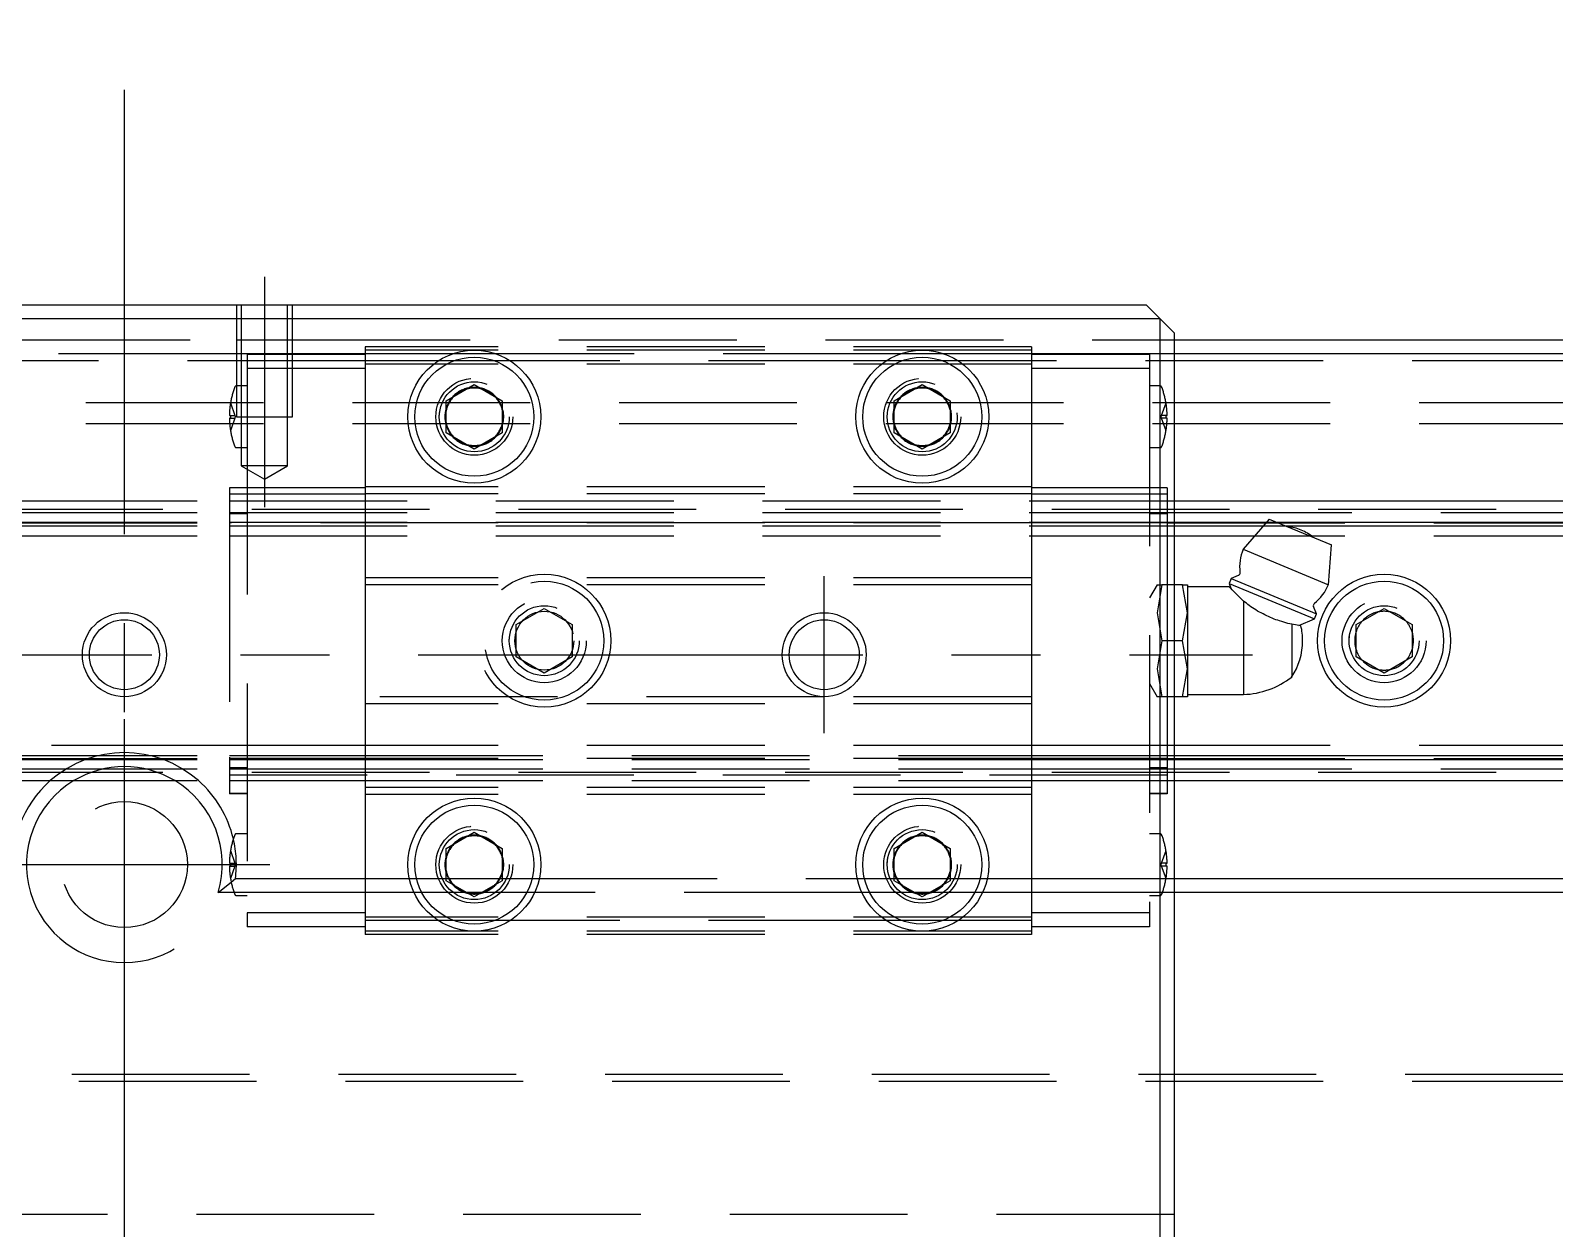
# Model space of a CAD drawing. Extents: x -10 to 1021, y -329 to 120.
# Drawn here: x 403.3 to 512.2, y 34 to 119.6 of the extents above; entities that cross this region are included whole.
import ezdxf

# ---------------------------------------------------------------- set-up
doc = ezdxf.new("R2010")
doc.units = 0
doc.linetypes.add('CENTER', pattern=[50.8, 31.75, -6.35, 6.35, -6.35])
doc.linetypes.add('DASHED', pattern=[19.05, 12.7, -6.35])
doc.layers.get('0').update_dxf_attribs({"linetype": 'CONTINUOUS'})
doc.layers.add('CENTER', color=1, linetype='CENTER')

msp = doc.modelspace()

# ---------------------------------------------------------------- linework, layer by layer
at = {"color": 7, "linetype": 'CONTINUOUS'}
for p, q in [((337, 100), (483, 100)), ((483, 100), (484, 99)), ((484, 99), (336, 99)), ((484, 99), (485, 98)), ((484, -99), (484, 99)), ((485, 98), (485, -98)), ((485, 97.5), (818, 97.5)), ((819, 96.5), (485, 96.5)), ((433, 93.15), (435, 94.31)), ((435, 94.31), (437, 93.15)), ((465, 93.15), (467, 94.31)), ((467, 94.31), (469, 93.15)), ((433, 90.85), (433, 93.15)), ((437, 93.15), (437, 90.85)), ((465, 90.85), (465, 93.15)), ((469, 93.15), (469, 90.85)), ((435, 89.69), (433, 90.85)), ((437, 90.85), (435, 89.69)), ((467, 89.69), (465, 90.85)), ((469, 90.85), (467, 89.69)), ((485, 86), (820, 86)), ((485, 84.48), (491.63, 84.48)), ((485, 84.2), (491.38, 84.2)), ((491.8, 84.68), (489.93, 82.53)), ((491.8, 84.68), (496.23, 82.84)), ((492.27, 84.48), (820, 84.48)), ((492.95, 84.2), (820, 84.2)), ((496.03, 80), (496.23, 82.84)), ((489.93, 82.53), (496.03, 80)), ((489.58, 80.66), (489.07, 80.45)), ((485.6, 80), (485, 80)), ((485.6, 80), (485.96, 80)), ((485.96, 78), (485.6, 80)), ((485.96, 80), (485.96, 78)), ((488.92, 79.85), (485.96, 79.85)), ((489.07, 80.45), (488.92, 80.08)), ((488.92, 80.08), (489.1, 79.64)), ((488.92, 80.08), (495.02, 77.56)), ((489.96, 78.83), (488.92, 79.85)), ((489.07, 80.45), (495.17, 77.93)), ((490.05, 78.75), (489.96, 78.83)), ((489.96, 78.83), (489.96, 72.15)), ((490.16, 78.67), (490.05, 78.75)), ((490.26, 78.59), (490.16, 78.67)), ((490.37, 78.51), (490.26, 78.59)), ((490.48, 78.43), (490.37, 78.51)), ((490.6, 78.35), (490.48, 78.43)), ((495.17, 77.93), (494.96, 78.44)), ((485.6, 76), (485.96, 78)), ((485.96, 78), (485.96, 74)), ((490.72, 78.27), (490.6, 78.35)), ((490.84, 78.2), (490.72, 78.27)), ((490.96, 78.12), (490.84, 78.2)), ((491.09, 78.05), (490.96, 78.12)), ((491.22, 77.98), (491.09, 78.05)), ((491.35, 77.91), (491.22, 77.98)), ((491.48, 77.84), (491.35, 77.91)), ((491.61, 77.78), (491.48, 77.84)), ((491.74, 77.72), (491.61, 77.78)), ((491.88, 77.66), (491.74, 77.72)), ((492.01, 77.61), (491.88, 77.66)), ((492.14, 77.55), (492.01, 77.61)), ((492.27, 77.5), (492.14, 77.55)), ((492.41, 77.46), (492.27, 77.5)), ((492.53, 77.41), (492.41, 77.46)), ((492.69, 77.36), (492.53, 77.41)), ((492.84, 77.32), (492.69, 77.36)), ((492.98, 77.28), (492.84, 77.32)), ((493.9, 77.09), (495.02, 77.56)), ((495.02, 77.56), (495.17, 77.93)), ((498, 77.15), (500, 78.31)), ((500, 78.31), (502, 77.15)), ((493.13, 77.24), (492.98, 77.28)), ((493.27, 77.21), (493.13, 77.24)), ((493.4, 77.18), (493.27, 77.21)), ((494.06, 77.07), (493.4, 77.18)), ((493.4, 77.18), (493.4, 73.4)), ((498, 74.85), (498, 77.15)), ((502, 77.15), (502, 74.85)), ((485.6, 76), (485, 76)), ((485.96, 74), (485.6, 76)), ((500, 73.69), (498, 74.85)), ((502, 74.85), (500, 73.69)), ((485.6, 72), (485.96, 74)), ((485.96, 74), (485.96, 72)), ((485.6, 72), (485, 72)), ((485.96, 72), (485.6, 72)), ((485.96, 72.15), (489.96, 72.15)), ((485, 67.8), (820, 67.8)), ((485, 67.52), (820, 67.52)), ((485, 66), (820, 66)), ((433, 61.15), (435, 62.31)), ((435, 62.31), (437, 61.15)), ((465, 61.15), (467, 62.31)), ((467, 62.31), (469, 61.15)), ((433, 58.85), (433, 61.15)), ((437, 61.15), (437, 58.85)), ((465, 58.85), (465, 61.15)), ((469, 61.15), (469, 58.85)), ((435, 57.69), (433, 58.85)), ((437, 58.85), (435, 57.69)), ((467, 57.69), (465, 58.85)), ((469, 58.85), (467, 57.69)), ((485, 59), (522.06, 59)), ((523.29, 58), (485, 58))]:
    msp.add_line(p, q, dxfattribs=at)
at = {"color": 3, "linetype": 'DASHED'}
for p, q in [((418, 100), (418, 92)), ((418.35, 100), (418.35, 92)), ((421.65, 92), (421.65, 100)), ((422, 92), (422, 100)), ((402, 97.5), (418, 97.5)), ((418, 97.5), (422, 97.5)), ((422, 97.5), (485, 97.5)), ((427.2, 97), (427.2, 96)), ((474.8, 97), (427.2, 97)), ((474.8, 97), (474.8, 96)), ((427.2, 96), (392.8, 96)), ((418, 96.5), (402, 96.5)), ((422, 96.5), (418, 96.5)), ((422, 96.45), (418.77, 96.45)), ((418.77, 96.45), (418.77, 95.45)), ((427.2, 96.5), (422, 96.5)), ((427.2, 96.45), (422, 96.45)), ((474.8, 96.75), (427.2, 96.75)), ((433.48, 96.5), (427.2, 96.5)), ((427.2, 96), (427.2, 87)), ((432.44, 96), (427.2, 96)), ((433.56, 96), (432.44, 96)), ((436.52, 96.5), (433.48, 96.5)), ((436.44, 96), (433.56, 96)), ((437.56, 96), (436.44, 96)), ((465.48, 96.5), (436.52, 96.5)), ((464.44, 96), (437.56, 96)), ((465.56, 96), (464.44, 96)), ((468.52, 96.5), (465.48, 96.5)), ((468.44, 96), (465.56, 96)), ((469.56, 96), (468.44, 96)), ((474.8, 96.5), (468.52, 96.5)), ((474.8, 96), (469.56, 96)), ((485, 96.5), (474.8, 96.5)), ((483.23, 96.45), (474.8, 96.45)), ((474.8, 96), (474.8, 87)), ((819.5, 96), (474.8, 96)), ((483.23, 96.45), (483.23, 95.45)), ((418.77, 95.45), (418.77, 92)), ((422, 95.45), (418.77, 95.45)), ((427.2, 95.45), (422, 95.45)), ((474.8, 95.75), (427.2, 95.75)), ((483.23, 95.45), (474.8, 95.45)), ((483.23, 95.45), (483.23, 56.55)), ((418, 94.2), (417.99, 94.2)), ((418.77, 94.2), (418, 94.2)), ((484.01, 94.2), (483.23, 94.2)), ((820, 93), (0, 93)), ((417.58, 93), (417.9, 92.1)), ((484.1, 92.1), (484.42, 93)), ((820, 91.5), (0, 91.5)), ((417.5, 92.1), (417.58, 92.1)), ((417.58, 91.9), (417.5, 91.9)), ((417.58, 92.1), (417.9, 92.1)), ((417.58, 92.1), (417.58, 91.9)), ((417.9, 91.9), (417.58, 91)), ((417.58, 91.9), (417.9, 91.9)), ((417.9, 92.1), (417.94, 92)), ((417.9, 91.9), (417.94, 92)), ((418, 92), (422, 92)), ((418.35, 92), (418.35, 88.5)), ((418.77, 92), (418.77, 56.55)), ((421.65, 88.5), (421.65, 92)), ((432.5, 92), (432.53, 92.41)), ((469.48, 92.29), (469.5, 92)), ((484.1, 92.1), (484.06, 92)), ((484.1, 91.9), (484.06, 92)), ((484.42, 92.1), (484.1, 92.1)), ((484.42, 91), (484.1, 91.9)), ((484.42, 91.9), (484.1, 91.9)), ((484.42, 91.9), (484.42, 92.1)), ((484.42, 92.1), (484.5, 92.1)), ((484.5, 91.9), (484.42, 91.9)), ((417.99, 89.8), (418.77, 89.8)), ((483.23, 89.8), (484.01, 89.8)), ((418.35, 88.5), (420, 87.55)), ((421.65, 88.5), (418.35, 88.5)), ((420, 87.55), (421.65, 88.5)), ((418.77, 86.93), (417.5, 86.93)), ((417.5, 86.93), (417.5, 84.33)), ((418.77, 86.92), (417.5, 86.92)), ((418.77, 86.46), (417.5, 86.46)), ((427.2, 86.93), (418.77, 86.93)), ((427.2, 86.46), (418.77, 86.46)), ((427.2, 87), (427.2, 86.5)), ((474.8, 87), (427.2, 87)), ((427.2, 86.5), (427.2, 80.5)), ((474.8, 86.5), (427.2, 86.5)), ((474.8, 87), (474.8, 86.5)), ((483.23, 86.93), (474.8, 86.93)), ((474.8, 86.5), (474.8, 80.5)), ((483.23, 86.46), (474.8, 86.46)), ((484.5, 86.93), (483.23, 86.93)), ((484.5, 86.92), (483.23, 86.92)), ((484.5, 86.46), (483.23, 86.46)), ((484.5, 86.93), (484.5, 84.33)), ((0, 85.4), (820, 85.4)), ((402.5, 86), (417.5, 86)), ((402.5, 85.15), (417.5, 85.15)), ((417.5, 86), (474.8, 86)), ((417.5, 85.15), (474.8, 85.15)), ((417.5, 85.08), (418.77, 85.08)), ((474.8, 86), (483.23, 86)), ((474.8, 85.15), (483.23, 85.15)), ((483.23, 86), (484.5, 86)), ((483.23, 85.15), (484.5, 85.15)), ((483.23, 85.08), (484.5, 85.08)), ((484.5, 86), (485, 86)), ((484.5, 85.15), (485, 85.15)), ((485, 85.15), (820, 85.15)), ((402.5, 84.48), (417.5, 84.48)), ((402.5, 84.42), (417.5, 84.42)), ((402.5, 84.2), (417.5, 84.2)), ((417.5, 84.48), (474.8, 84.48)), ((474.8, 84.42), (417.5, 84.42)), ((417.5, 84.33), (417.5, 67.67)), ((417.5, 84.2), (474.8, 84.2)), ((474.8, 84.48), (483.23, 84.48)), ((483.23, 84.42), (474.8, 84.42)), ((474.8, 84.2), (483.23, 84.2)), ((483.23, 84.48), (484.5, 84.48)), ((484.5, 84.42), (483.23, 84.42)), ((483.23, 84.2), (484.5, 84.2)), ((484.5, 84.48), (485, 84.48)), ((484.5, 84.42), (820, 84.42)), ((484.5, 84.33), (484.5, 80)), ((484.5, 84.2), (485, 84.2)), ((491.38, 84.2), (492.95, 84.2)), ((491.63, 84.48), (492.27, 84.48)), ((402.5, 83.5), (417.5, 83.5)), ((417.5, 83.5), (474.8, 83.5)), ((474.8, 83.5), (483.23, 83.5)), ((483.23, 83.5), (484.5, 83.5)), ((484.5, 83.5), (820, 83.5)), ((427.2, 80.5), (427.2, 80)), ((474.8, 80.5), (427.2, 80.5)), ((427.2, 80), (427.2, 72)), ((474.8, 80), (427.2, 80)), ((474.8, 80.5), (474.8, 80)), ((474.8, 80), (474.8, 72)), ((483.78, 80), (483.23, 79.06)), ((483.78, 80), (484.13, 80)), ((484.13, 80), (483.78, 78)), ((485, 80), (484.13, 80)), ((484.5, 80), (484.5, 72)), ((438, 77.15), (440, 78.31)), ((440, 78.31), (442, 77.15)), ((483.78, 78), (484.13, 76)), ((437.5, 76), (437.53, 76.41)), ((438, 74.85), (438, 77.15)), ((442, 77.15), (442, 74.85)), ((497.5, 76), (497.53, 76.37)), ((484.13, 76), (483.78, 74)), ((485, 76), (484.13, 76)), ((440, 73.69), (438, 74.85)), ((442, 74.85), (440, 73.69)), ((483.78, 74), (484.13, 72)), ((427.2, 72), (427.2, 71.5)), ((460, 72), (427.2, 72)), ((474.8, 72), (460, 72)), ((474.8, 72), (474.8, 71.5)), ((483.23, 72.94), (483.78, 72)), ((484.13, 72), (483.78, 72)), ((485, 72), (484.13, 72)), ((484.5, 72), (484.5, 67.67)), ((427.2, 71.5), (427.2, 65.5)), ((474.8, 71.5), (427.2, 71.5)), ((474.8, 71.5), (474.8, 65.5)), ((417.5, 68.5), (402.5, 68.5)), ((402.5, 67.8), (417.5, 67.8)), ((402.5, 67.58), (417.5, 67.58)), ((402.5, 67.52), (417.5, 67.52)), ((418.77, 68.5), (417.5, 68.5)), ((417.5, 67.8), (418.77, 67.8)), ((417.5, 67.67), (417.5, 65.07)), ((418.77, 67.58), (417.5, 67.58)), ((417.5, 67.52), (418.77, 67.52)), ((427.2, 68.5), (418.77, 68.5)), ((418.77, 67.8), (427.2, 67.8)), ((427.2, 67.58), (418.77, 67.58)), ((418.77, 67.52), (427.2, 67.52)), ((474.8, 68.5), (427.2, 68.5)), ((427.2, 67.8), (474.8, 67.8)), ((474.8, 67.58), (427.2, 67.58)), ((427.2, 67.52), (474.8, 67.52)), ((483.23, 68.5), (474.8, 68.5)), ((474.8, 67.8), (483.23, 67.8)), ((483.23, 67.58), (474.8, 67.58)), ((474.8, 67.52), (483.23, 67.52)), ((484.5, 68.5), (483.23, 68.5)), ((483.23, 67.8), (484.5, 67.8)), ((484.5, 67.58), (483.23, 67.58)), ((483.23, 67.52), (484.5, 67.52)), ((820, 68.5), (484.5, 68.5)), ((484.5, 67.8), (485, 67.8)), ((484.5, 67.67), (484.5, 65.07)), ((484.5, 67.58), (820, 67.58)), ((484.5, 67.52), (485, 67.52)), ((0, 66.6), (820, 66.6)), ((402.5, 66.85), (417.5, 66.85)), ((418.77, 66.92), (417.5, 66.92)), ((417.5, 66.85), (418.77, 66.85)), ((418.77, 66.85), (427.2, 66.85)), ((427.2, 66.85), (474.8, 66.85)), ((474.8, 66.85), (483.23, 66.85)), ((484.5, 66.92), (483.23, 66.92)), ((483.23, 66.85), (484.5, 66.85)), ((484.5, 66.85), (485, 66.85)), ((485, 66.85), (820, 66.85)), ((402.5, 66), (417.5, 66)), ((484.5, 66.4), (417.5, 66.4)), ((417.5, 66), (418.77, 66)), ((418.77, 66), (427.2, 66)), ((427.2, 66), (474.8, 66)), ((427.2, 65.5), (427.2, 65)), ((474.8, 65.5), (427.2, 65.5)), ((474.8, 66), (483.23, 66)), ((474.8, 65.5), (474.8, 65)), ((483.23, 66), (484.5, 66)), ((484.5, 66), (485, 66)), ((418.77, 65.08), (417.5, 65.08)), ((418.77, 65.07), (417.5, 65.07)), ((427.2, 65), (427.2, 56)), ((474.8, 65), (427.2, 65)), ((474.8, 65), (474.8, 56)), ((484.5, 65.08), (483.23, 65.08)), ((484.5, 65.07), (483.23, 65.07)), ((418.77, 62.2), (417.99, 62.2)), ((484.01, 62.2), (483.23, 62.2)), ((417.58, 61), (417.9, 60.1)), ((484.1, 60.1), (484.42, 61)), ((417.5, 60.1), (417.58, 60.1)), ((417.58, 59.9), (417.5, 59.9)), ((417.58, 60.1), (417.9, 60.1)), ((417.58, 60.1), (417.58, 59.9)), ((417.9, 59.9), (417.58, 59)), ((417.58, 59.9), (417.9, 59.9)), ((417.9, 60.1), (417.94, 60)), ((417.9, 59.9), (417.94, 60)), ((432.5, 60), (432.53, 60.41)), ((464.5, 60), (464.53, 60.41)), ((484.1, 60.1), (484.06, 60)), ((484.1, 59.9), (484.06, 60)), ((484.42, 60.1), (484.1, 60.1)), ((484.42, 59), (484.1, 59.9)), ((484.42, 59.9), (484.1, 59.9)), ((484.42, 59.9), (484.42, 60.1)), ((484.42, 60.1), (484.5, 60.1)), ((484.5, 59.9), (484.42, 59.9)), ((417.64, 58.74), (417.94, 59)), ((417.94, 59), (418.77, 59)), ((418.77, 59), (427.2, 59)), ((427.2, 59), (430.36, 59)), ((430.36, 59), (430.87, 59)), ((430.87, 59), (432.44, 59)), ((432.44, 59), (432.71, 59)), ((432.71, 59), (433, 59)), ((433, 59), (433.15, 59)), ((433.15, 59), (433.2, 59)), ((433.2, 59), (436.8, 59)), ((436.8, 59), (436.85, 59)), ((436.85, 59), (437, 59)), ((437, 59), (437.29, 59)), ((437.29, 59), (437.56, 59)), ((437.56, 59), (439.13, 59)), ((439.13, 59), (439.64, 59)), ((439.64, 59), (462.36, 59)), ((462.36, 59), (462.87, 59)), ((462.87, 59), (464.44, 59)), ((464.44, 59), (464.71, 59)), ((464.71, 59), (465, 59)), ((465, 59), (465.15, 59)), ((465.15, 59), (465.2, 59)), ((465.2, 59), (468.8, 59)), ((468.8, 59), (468.85, 59)), ((468.85, 59), (469, 59)), ((469, 59), (469.29, 59)), ((469.29, 59), (469.56, 59)), ((469.56, 59), (471.13, 59)), ((471.13, 59), (471.64, 59)), ((471.64, 59), (474.8, 59)), ((474.8, 59), (483.23, 59)), ((483.23, 59), (484.42, 59)), ((484.42, 59), (485, 59)), ((416.71, 58), (417.64, 58.74)), ((417.84, 58), (416.71, 58)), ((418.77, 58), (417.84, 58)), ((417.99, 57.8), (418.77, 57.8)), ((427.2, 58), (418.77, 58)), ((430.69, 58), (427.2, 58)), ((431.25, 58), (430.69, 58)), ((433.11, 58), (431.25, 58)), ((433.5, 58), (433.11, 58)), ((434.36, 58), (433.5, 58)), ((434.46, 58), (434.36, 58)), ((434.5, 58), (434.46, 58)), ((435.5, 58), (434.5, 58)), ((435.54, 58), (435.5, 58)), ((435.64, 58), (435.54, 58)), ((436.5, 58), (435.64, 58)), ((436.89, 58), (436.5, 58)), ((438.75, 58), (436.89, 58)), ((439.31, 58), (438.75, 58)), ((462.69, 58), (439.31, 58)), ((463.25, 58), (462.69, 58)), ((465.11, 58), (463.25, 58)), ((465.5, 58), (465.11, 58)), ((466.36, 58), (465.5, 58)), ((466.46, 58), (466.36, 58)), ((466.5, 58), (466.46, 58)), ((467.5, 58), (466.5, 58)), ((467.54, 58), (467.5, 58)), ((467.64, 58), (467.54, 58)), ((468.5, 58), (467.64, 58)), ((468.89, 58), (468.5, 58)), ((470.75, 58), (468.89, 58)), ((471.31, 58), (470.75, 58)), ((474.8, 58), (471.31, 58)), ((483.23, 58), (474.8, 58)), ((484.16, 58), (483.23, 58)), ((483.23, 57.8), (484.01, 57.8)), ((485, 58), (484.16, 58)), ((427.2, 56.55), (418.77, 56.55)), ((418.77, 56.55), (418.77, 55.55)), ((427.2, 55.55), (418.77, 55.55)), ((474.8, 56.25), (427.2, 56.25)), ((427.2, 56), (427.2, 55)), ((432.44, 56), (427.2, 56)), ((433.56, 56), (432.44, 56)), ((436.44, 56), (433.56, 56)), ((437.56, 56), (436.44, 56)), ((464.44, 56), (437.56, 56)), ((465.56, 56), (464.44, 56)), ((468.44, 56), (465.56, 56)), ((469.56, 56), (468.44, 56)), ((474.8, 56), (469.56, 56)), ((483.23, 56.55), (474.8, 56.55)), ((474.8, 56), (474.8, 55)), ((483.23, 55.55), (474.8, 55.55)), ((483.23, 56.55), (483.23, 55.55)), ((474.8, 55.25), (427.2, 55.25)), ((474.8, 55), (427.2, 55)), ((819, 45), (1, 45)), ((819.5, 44.5), (0.5, 44.5)), ((485, 35), (335, 35))]:
    msp.add_line(p, q, dxfattribs=at)
at = {"color": 7, "linetype": 'CONTINUOUS'}
for centre, radius in [((435, 92), 4.75), ((435, 92), 4.25), ((467, 92), 4.75), ((467, 92), 4.25), ((500, 76), 4.75), ((500, 76), 4.25), ((410, 75), 3), ((410, 75), 2.5), ((460, 75), 2.5), ((435, 60), 4.75), ((435, 60), 4.25), ((467, 60), 4.75), ((467, 60), 4.25)]:
    msp.add_circle(centre, radius, dxfattribs=at)
at = {"color": 3, "linetype": 'DASHED'}
for centre, radius in [((435, 92), 2.75), ((467, 92), 2.75), ((435, 92), 2.5), ((435, 92), 2.07), ((467, 92), 2.5), ((467, 92), 2.07), ((440, 76), 4.75), ((440, 76), 4.25), ((440, 76), 3), ((440, 76), 2.5), ((500, 76), 3), ((500, 76), 2.5), ((440, 76), 2.1), ((410, 60), 4.5), ((435, 60), 2.75), ((435, 60), 2.5), ((435, 60), 2.07), ((467, 60), 2.75), ((467, 60), 2.5), ((467, 60), 2.07)]:
    msp.add_circle(centre, radius, dxfattribs=at)
at = {"color": 3, "linetype": 'CONTINUOUS'}
msp.add_circle((460, 75), 3, dxfattribs=at)
at = {"color": 3, "linetype": 'DASHED'}
for centre, radius, start, end in [((423.5, 92), 6, 159.1494, 170.4059), ((417.99, 94.1), 0.1, 90, 159.1494), ((435, 92), 2.1, 102.2472, 137.7528), ((435, 92), 2.06, 105.9141, 134.0859), ((435, 92), 2.06, 74.0859, 105.9141), ((435, 92), 2.1, 77.7528, 102.2472), ((435, 92), 2.1, 42.2472, 77.7528), ((435, 92), 2.06, 45.9141, 74.0859), ((467, 92), 2.1, 102.2472, 137.7528), ((467, 92), 2.06, 105.9141, 134.0859), ((467, 92), 2.06, 74.0859, 105.9141), ((467, 92), 2.1, 77.7528, 102.2472), ((467, 92), 2.1, 42.2472, 77.7528), ((467, 92), 2.06, 45.9141, 74.0859), ((484.01, 94.1), 0.1, 20.8506, 90), ((478.5, 92), 6, 9.5941, 20.8506), ((423.5, 92), 6, 170.4203, 179.0449), ((435, 92), 2.1, 162.2472, 180), ((435, 92), 2.06, 134.0859, 165.9141), ((435, 92), 2.1, 137.7528, 162.2472), ((435, 92), 2.06, 14.0859, 45.9141), ((435, 92), 2.1, 17.7528, 42.2472), ((435, 92), 2.1, 342.2472, 17.7528), ((467, 92), 2.1, 162.2472, 180), ((467, 92), 2.06, 134.0859, 165.9141), ((467, 92), 2.1, 137.7528, 162.2472), ((467, 92), 2.06, 14.0859, 45.9141), ((467, 92), 2.1, 17.7528, 42.2472), ((467, 92), 2.1, 342.2472, 17.7528), ((478.5, 92), 6, 0.9551, 9.5797), ((423.5, 92), 6, 180.9551, 189.5797), ((435, 92), 2.1, 180, 197.7528), ((435, 92), 2.06, 165.9141, 180), ((435, 92), 2.06, 180, 194.0859), ((435, 92), 2.06, 194.0859, 225.9141), ((435, 92), 2.06, 314.0859, 345.9141), ((435, 92), 2.06, 345.9141, 14.0859), ((467, 92), 2.1, 180, 197.7528), ((467, 92), 2.06, 165.9141, 180), ((467, 92), 2.06, 180, 194.0859), ((467, 92), 2.06, 194.0859, 225.9141), ((467, 92), 2.06, 314.0859, 345.9141), ((467, 92), 2.06, 345.9141, 14.0859), ((478.5, 92), 6, 350.4203, 359.0449), ((423.5, 92), 6, 189.5941, 200.8506), ((435, 92), 2.1, 197.7528, 222.2472), ((435, 92), 2.1, 222.2472, 257.7528), ((435, 92), 2.06, 225.9141, 254.0859), ((435, 92), 2.1, 282.2472, 317.7528), ((435, 92), 2.06, 285.9141, 314.0859), ((435, 92), 2.1, 317.7528, 342.2472), ((467, 92), 2.1, 197.7528, 222.2472), ((467, 92), 2.1, 222.2472, 257.7528), ((467, 92), 2.06, 225.9141, 254.0859), ((467, 92), 2.1, 282.2472, 317.7528), ((467, 92), 2.06, 285.9141, 314.0859), ((467, 92), 2.1, 317.7528, 342.2472), ((478.5, 92), 6, 339.1494, 350.4059), ((417.99, 89.9), 0.1, 200.8506, 270), ((435, 92), 2.06, 254.0859, 285.9141), ((435, 92), 2.1, 257.7528, 282.2472), ((467, 92), 2.06, 254.0859, 285.9141), ((467, 92), 2.1, 257.7528, 282.2472), ((484.01, 89.9), 0.1, 270, 339.1494), ((500, 76), 2.1, 137.7528, 162.2472), ((500, 76), 2.1, 102.2472, 137.7528), ((500, 76), 2.1, 77.7528, 102.2472), ((500, 76), 2.1, 42.2472, 77.7528), ((500, 76), 2.1, 17.7528, 42.2472), ((500, 76), 2.1, 162.2472, 180), ((500, 76), 2.1, 342.2472, 17.7528), ((500, 76), 2.1, 180, 197.7528), ((500, 76), 2.1, 197.7528, 222.2472), ((500, 76), 2.1, 317.7528, 342.2472), ((500, 76), 2.1, 222.2472, 257.7528), ((500, 76), 2.1, 282.2472, 317.7528), ((500, 76), 2.1, 257.7528, 282.2472), ((410, 60), 8, 48.5904, 131.4096), ((410, 60), 7, 58.9973, 121.0027), ((410, 60), 8, 131.4096, 187.1808), ((410, 60), 7, 121.0027, 196.6015), ((410, 60), 7, 343.3985, 58.9973), ((410, 60), 8, 13.2499, 48.5904), ((423.5, 60), 6, 159.1494, 170.4059), ((417.99, 62.1), 0.1, 90, 159.1494), ((435, 60), 2.1, 77.7528, 102.2472), ((467, 60), 2.1, 77.7528, 102.2472), ((484.01, 62.1), 0.1, 20.8506, 90), ((478.5, 60), 6, 9.5941, 20.8506), ((423.5, 60), 6, 170.4203, 179.0449), ((410, 60), 8, 352.8192, 13.2499), ((435, 60), 2.06, 134.0859, 165.9141), ((435, 60), 2.1, 137.7528, 162.2472), ((435, 60), 2.1, 102.2472, 137.7528), ((435, 60), 2.06, 105.9141, 134.0859), ((435, 60), 2.06, 74.0859, 105.9141), ((435, 60), 2.1, 42.2472, 77.7528), ((435, 60), 2.06, 45.9141, 74.0859), ((435, 60), 2.06, 14.0859, 45.9141), ((435, 60), 2.1, 17.7528, 42.2472), ((467, 60), 2.06, 134.0859, 165.9141), ((467, 60), 2.1, 137.7528, 162.2472), ((467, 60), 2.1, 102.2472, 137.7528), ((467, 60), 2.06, 105.9141, 134.0859), ((467, 60), 2.06, 74.0859, 105.9141), ((467, 60), 2.1, 42.2472, 77.7528), ((467, 60), 2.06, 45.9141, 74.0859), ((467, 60), 2.06, 14.0859, 45.9141), ((467, 60), 2.1, 17.7528, 42.2472), ((478.5, 60), 6, 0.9551, 9.5797), ((423.5, 60), 6, 180.9551, 189.5797), ((435, 60), 2.1, 162.2472, 180), ((435, 60), 2.1, 180, 197.7528), ((435, 60), 2.06, 165.9141, 180), ((435, 60), 2.06, 180, 194.0859), ((435, 60), 2.1, 342.2472, 17.7528), ((435, 60), 2.06, 345.9141, 14.0859), ((467, 60), 2.1, 162.2472, 180), ((467, 60), 2.1, 180, 197.7528), ((467, 60), 2.06, 165.9141, 180), ((467, 60), 2.06, 180, 194.0859), ((467, 60), 2.1, 342.2472, 17.7528), ((467, 60), 2.06, 345.9141, 14.0859), ((478.5, 60), 6, 350.4203, 359.0449), ((423.5, 60), 6, 189.5941, 200.8506), ((435, 60), 2.06, 194.0859, 225.9141), ((435, 60), 2.1, 197.7528, 222.2472), ((435, 60), 2.06, 314.0859, 345.9141), ((435, 60), 2.1, 317.7528, 342.2472), ((467, 60), 2.06, 194.0859, 225.9141), ((467, 60), 2.1, 197.7528, 222.2472), ((467, 60), 2.06, 314.0859, 345.9141), ((467, 60), 2.1, 317.7528, 342.2472), ((478.5, 60), 6, 339.1494, 350.4059), ((410, 60), 7, 196.6015, 343.3985), ((417.99, 57.9), 0.1, 200.8506, 270), ((435, 60), 2.1, 222.2472, 257.7528), ((435, 60), 2.06, 225.9141, 254.0859), ((435, 60), 2.06, 254.0859, 285.9141), ((435, 60), 2.1, 257.7528, 282.2472), ((435, 60), 2.1, 282.2472, 317.7528), ((435, 60), 2.06, 285.9141, 314.0859), ((467, 60), 2.1, 222.2472, 257.7528), ((467, 60), 2.06, 225.9141, 254.0859), ((467, 60), 2.06, 254.0859, 285.9141), ((467, 60), 2.1, 257.7528, 282.2472), ((467, 60), 2.1, 282.2472, 317.7528), ((467, 60), 2.06, 285.9141, 314.0859), ((484.01, 57.9), 0.1, 270, 339.1494)]:
    msp.add_arc(centre, radius, start, end, dxfattribs=at)
at = {"color": 7, "linetype": 'CONTINUOUS'}
for centre, radius, start, end in [((492.85, 80.95), 3.2, 67.5, 85.7094), ((492.85, 80.95), 3.2, 49.2906, 67.5), ((492.98, 81.27), 3.3, 157.5002, 186.8361), ((489.51, 80.85), 0.2, 292.5015, 6.8388), ((492.98, 81.27), 3.3, 308.1639, 337.4998), ((495.14, 78.51), 0.2, 128.1612, 202.4985), ((489.48, 76), 4.7, 0.0002, 13.1788), ((489.48, 76), 4.7, 326.4139, 359.9998), ((489.73, 78.15), 6, 272.1786, 307.7262)]:
    msp.add_arc(centre, radius, start, end, dxfattribs=at)
at = {"layer": 'CENTER', "color": 1, "linetype": 'CENTER'}
for p, q in [((410, -119.6), (410, 119.6)), ((420, 102), (420, 85.55)), ((460, 69.4), (460, 80.6)), ((329.4, 75), (490.6, 75)), ((410, 49.6), (410, 70.4)), ((399.6, 60), (420.4, 60))]:
    msp.add_line(p, q, dxfattribs=at)

doc.saveas('drawing.dxf')
